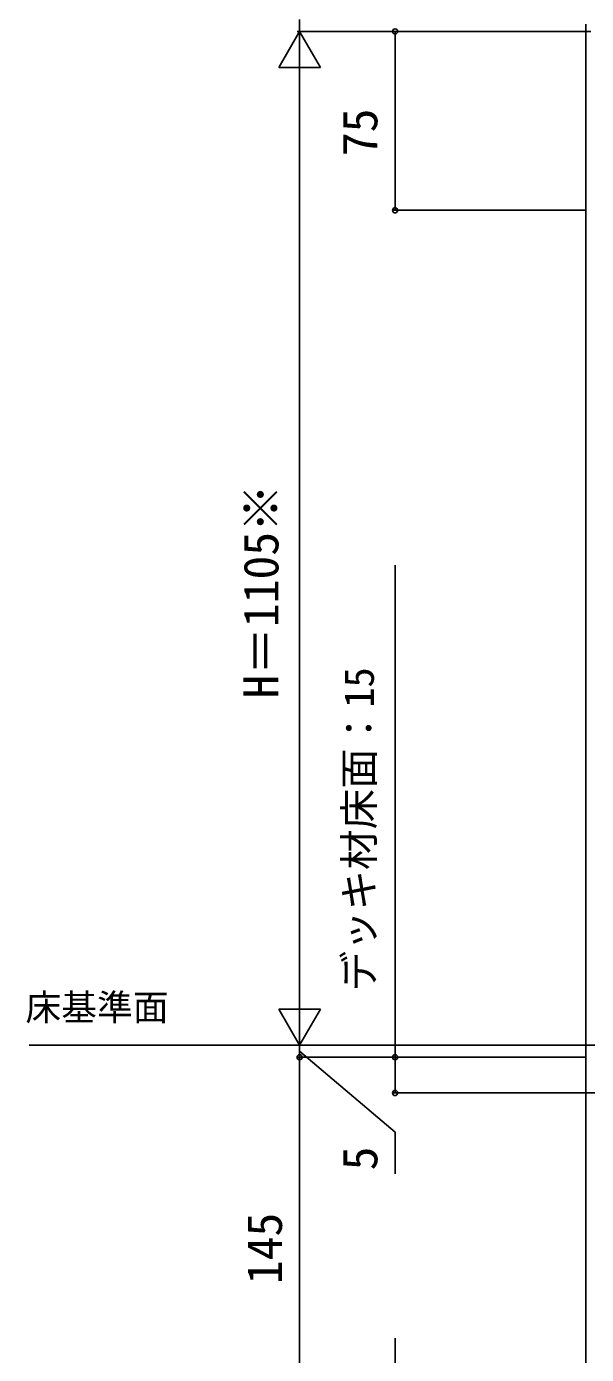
# Model space of a CAD drawing. Units: millimetres, scale not verified. Extents: x -875 to 875, y -1304 to 1296.
# Drawn here: x -251 to -16, y 380 to 936 of the extents above; entities that cross this region are included whole.
import ezdxf
from ezdxf.enums import TextEntityAlignment as Align

# ---------------------------------------------------------------- set-up
doc = ezdxf.new("R2010")
doc.units = ezdxf.units.MM
doc.header["$LTSCALE"] = 8
for name, color, linetype in [('0-1_USER1', 3, 'Continuous'), ('0-4_YKK_12', 2, 'Continuous'), ('0-6_YKK_D', 6, 'Continuous')]:
    doc.layers.add(name, color=color, linetype=linetype)
doc.styles.add('ＭＳ ゴシック', font='')
doc.styles.get('ＭＳ ゴシック').set_extended_font_data('MS Gothic')

msp = doc.modelspace()

# ---------------------------------------------------------------- linework, layer by layer
at = {"layer": '0-4_YKK_12'}
for p, q in [((-16.498, 937.261), (-16.498, 359.261)), ((621.002, 509.261), (-249.9, 509.261))]:
    msp.add_line(p, q, dxfattribs=at)
at = {"layer": '0-6_YKK_D'}
for p, q in [((-136.498, 934.258), (-136.498, 939.261)), ((-136.498, 934.258), (-145.248, 919.103)), ((-14.392, 934.258), (-137.498, 934.258)), ((-14.392, 934.258), (-137.498, 934.258)), ((-136.498, 934.258), (-136.498, 929.958)), ((-136.498, 934.258), (-127.748, 919.103)), ((-136.498, 934.258), (-136.498, 903.947)), ((-14.392, 934.258), (-97.498, 934.258)), ((-96.498, 934.258), (-96.498, 859.261)), ((-145.248, 919.103), (-127.748, 919.103)), ((-136.498, 526.761), (-136.498, 916.758)), ((-16.698, 859.261), (-97.498, 859.261)), ((-136.498, 509.261), (-136.498, 539.572)), ((-136.498, 509.261), (-145.248, 524.416)), ((-127.748, 524.416), (-145.248, 524.416)), ((-136.498, 509.261), (-127.748, 524.416)), ((-136.498, 509.261), (-136.498, 513.561)), ((-136.498, 504.261), (-136.498, 509.261)), ((-136.498, 504.261), (-136.498, 509.261)), ((-16.698, 504.261), (-137.498, 504.261)), ((-16.698, 504.261), (-137.498, 504.261)), ((-136.498, 504.261), (-136.498, 359.261)), ((-136.498, 504.261), (-136.498, 499.961)), ((-16.698, 504.261), (-97.498, 504.261)), ((104.579, 489.261), (-97.498, 489.261)), ((-96.498, 359.261), (-96.498, 386.474))]:
    msp.add_line(p, q, dxfattribs=at)
for points in [[(-96.498, 489.261), (-96.498, 504.261), (-96.498, 710.486)], [(-136.498, 506.761), (-96.498, 472.9), (-96.498, 455.309)]]:
    msp.add_lwpolyline(points, dxfattribs=at)
for centre in [(-96.498, 934.258), (-96.498, 859.261), (-136.498, 504.261), (-136.498, 504.261), (-96.498, 504.261), (-96.498, 489.261)]:
    msp.add_circle(centre, 1.075, dxfattribs=at)

# ---------------------------------------------------------------- texts
at = {"layer": '0-1_USER1', "style": 'ＭＳ ゴシック'}
msp.add_text('床基準面', height=11, dxfattribs=at).set_placement((-251.449, 516.373), align=Align.BOTTOM_LEFT)
at = {"layer": '0-6_YKK_D', "style": 'ＭＳ ゴシック'}
for s, height, p in [('75', 14.66, (-99.498, 881.987)), ('H＝1105※', 14.66, (-140.975, 654.6)), ('デッキ材床面：15', 12.46, (-101.623, 531.787)), ('5', 14.66, (-99.498, 456.832)), ('145', 14.66, (-139.498, 409.147))]:
    msp.add_text(s, height=height, rotation=90, dxfattribs=at).set_placement(p, align=Align.BOTTOM_LEFT)

doc.saveas('drawing.dxf')
